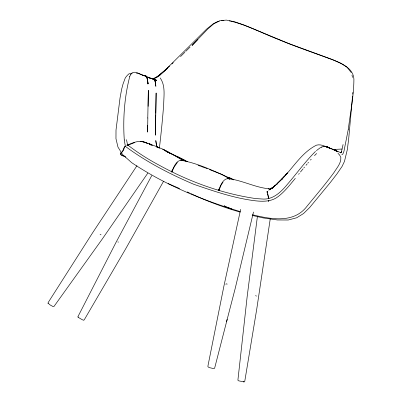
<?xml version="1.0" encoding="UTF-8"?>
<svg xmlns="http://www.w3.org/2000/svg" width="402" height="402" viewBox="0 0 402 402"><rect width="100%" height="100%" fill="white"/><g stroke="black" fill="none" stroke-linecap="round" stroke-linejoin="round"><path stroke-width="0.6" d="M147.7 125.6L147.619 131.761L147.835 117.902M148.137 106.349L148.338 90.324L147.775 118.042M155.735 114.681L155.398 135.178L156.132 92.968L155.775 113.429M267.074 192.156L267.109 191.749L267.476 192.689L267.255 191.92M352.554 95.998L348.71 138.569L347.338 149.569L344.469 161.408L342.067 166.443L337.037 173.785L330.374 182.433L309.691 207.492L303.555 213.532L296.691 217.778L288.239 220.005L277.345 219.959L263.039 217.904L252.17 215.397M352.73 94.179L352.901 92.359M159.378 148.142C161.122 133.635 162.579 119.092 163.684 104.53C163.805 95.666 165.659 85.621 160.127 77.913M257.37 216.683L247.18 296.46L237.894 380.212L238.567 380.8L243.27 381.764L244.391 381.9L244.717 381.563L256.737 309.163L270.275 218.673M268.843 200.523L268.657 201.171L268.807 200.543M348.313 129.223L348.338 129.072C350.393 112.49 353.83 95.922 353.906 79.179C353.333 68.32 342.072 63.596 333.444 60.099C315.088 53.225 296.475 47.004 278.38 39.446C262.617 33.381 247.562 25.215 231.075 21.221M341.831 154.785L342.896 153.986L343.961 151.222L348.338 129.072M240.652 209.331L223.909 286.078L208.025 365.529L207.909 366.78L209.246 367.589L213.296 368.523L214.412 368.418L214.668 368.036L227.185 319.369M343.082 144.484L341.404 152.056L341.529 151.805L340.63 152.881L341.157 152.639L340.484 152.725L341.057 152.78L326.354 146.73L327.71 146.916L329.504 148.122M253.491 212.005L235.18 288.53L226.587 321.63M218.633 190.392L219.125 188.965L218.638 190.387C220.291 185.965 223.457 176.9 229.743 178.97M129.786 76.37C124.454 96.947 122.821 118.791 124.288 140.002M218.874 190.478L221.1 185.081L223.03 182.136M218.869 190.483L219.407 189.071L218.864 190.493M172.121 170.548L171.518 171.94C173.694 167.74 176.548 158.564 182.88 160.654M125.801 157.082C124.494 155.966 118.972 155.775 120.831 152.86M172.393 170.674L171.739 172.046L174.282 166.795L177.362 162.468M130.565 74.812C133.549 69.169 139.78 74.29 143.78 75.737L143.524 75.596M129.68 76.591L130.685 74.571M151.725 175.629L115.892 242.632L77.998 316.54L77.958 316.947L78.752 317.665L82.36 319.771L83.812 320.278L84.541 319.319L125.851 248.531L163.539 181.302M136.956 165.714L92.395 233.125L48.506 302.008L47.994 303.118L50.119 304.927L53.039 306.565L53.984 306.45L102.214 239.11L147.82 173.111M298.596 174.312L299.339 173.403M300.455 172.036L303.058 168.865M295.309 178.352C289.917 184.804 284.762 191.628 277.978 196.709C271.677 201.603 263.365 201.658 255.798 200.854C234.522 198.347 214.095 191.241 193.925 184.347C169.86 174.096 146.413 161.936 125.364 146.363L124.283 139.961M303.796 167.966L304.535 167.066M305.997 165.312L307.083 164.026M307.801 163.167L308.525 162.307M310.46 160.086L311.233 159.202M120.811 152.886C123.555 151.373 123.158 147.82 125.223 146.107M284.209 176.568L281.707 179.337C293.068 167.885 301.656 152.574 316.454 145.167C319.716 144.278 322.761 145.308 325.71 146.534M285.048 175.649L287.551 172.88L277.169 183.714L282.345 178.789L273.41 186.975L277.641 183.588L276.28 184.664M197.849 39.421L192.025 45.486L207.929 28.843L213.769 23.834L220.075 20.633L226.361 20.1L234.426 21.723L243.964 24.989L289.028 43.642L332.68 59.652L340.951 63.34L347.011 67.234L351.263 72.526M314.485 155.634L316.635 153.494M180.493 56.612L184.855 52.26M185.729 51.391L190.091 47.039M315.5 151.413C305.289 161.589 296.827 173.332 287.455 184.257C281.093 192.01 272.697 200.226 261.752 198.97L256.009 198.613C221.989 193.684 189.181 181.689 159.102 165.152C149.082 159.83 139.449 153.78 130.359 146.996C130.132 146.695 126.771 144.469 127.625 145.027L127.63 145.403L126.514 139.66M169.664 66.049L159.187 75.315L153.212 79.159M171.92 63.928L173.277 62.657M126.977 144.981L126.585 145.308M316.409 150.634L319.932 147.961L321.861 147.016M167.498 68.345L159.187 75.315L153.489 79.119M158.483 75.787L167.011 68.742M275.365 185.382L270.591 189.061L273.36 187.282M273.325 187.297L268.767 190.066L272.254 188.121M125.394 146.358L124.494 147.102L123.56 150.197L120.655 153.981L121.59 154.946L124.992 156.408M272.692 187.759L271.064 188.578L272.908 187.829L268.425 188.769M127.936 144.896C133.183 142.519 139.313 139.986 145.016 142.378M128.057 145.172L134.549 142.604M225.758 284.184L226.552 283.852L227.2 284.139M219.301 21.07L216.12 22.231L212.97 23.994L206.653 29.075L159.895 75.33L156.875 77.4L152.157 78.787L152.438 78.782M323.002 146.655L325.746 146.564L329.379 148.036M321.6 147.097L323.273 146.569M334.218 149.805L335.987 149.328L342.057 149.041M221.557 20.688L223.924 20.497M132.243 73.139L128.876 73.893L127.158 75.521L125.349 77.737L123.022 84.043L121.625 89.294L120.022 98.033L116.007 130.097L115.967 138.71L117.947 147.031L122.58 154.564L131.675 162.664C164.785 184.794 202.251 200.141 240.28 211.603M335.424 150.333L336.665 150.333L335.454 150.318M326.102 146.695L327.163 146.705L327.896 147.263L326.223 146.65M136.333 73.184L137.539 73.204L145.861 76.229L146.479 77.124L144.891 75.501L142.313 75.169L145.861 76.229L144.891 75.501L146.293 76.375L147.353 78.727L148.072 83.701L147.388 79.038L146.464 76.44L145.423 75.702L144.569 75.641L146.217 76.345M326.072 146.876L327.71 146.916L325.58 146.408M268.727 188.764C254.657 187.362 241.823 180.101 227.718 178.568L228.989 178.674M181.94 160.373L180.88 160.267C199.482 163.503 216.668 172.453 233.879 179.865L229.215 177.503M229.336 20.919L230.512 21.09M243.27 381.764L243.873 381.85M333.499 149.323L335.806 150.413L328.248 147.529M149.227 78.063L151.941 78.536L147.835 77.078L145.423 75.702L146.926 77.29L146.464 76.44L147.353 78.727L146.444 76.822M151.941 78.536L150.378 78.264L153.896 79.114L154.614 80.033L151.886 78.561L156.604 80.284L154.86 79.908M325.424 146.378L327.163 146.705L325.399 146.343M333.047 149.655L335.414 150.167L336.519 151.499M334.087 149.936L335.861 150.313L337.62 151.624M154.976 79.928L156.604 80.284M117.826 241.924L118.525 242.079M252.431 214.743C270.878 219.271 293.998 223.733 307.148 206.07C316.208 195.015 325.484 184.121 333.951 172.594C336.801 167.9 341.268 163.262 340.841 157.378L339.554 154.941L337.971 153.313M335.67 150.328L336.313 150.489M240.105 212.1C223.175 207.226 206.618 201.015 190.674 193.518M145.921 142.655L146.825 142.936M148.363 77.46L150.273 78.249M144.941 142.479L141.886 141.579L140.132 141.469L143.78 141.841L156.071 146.403L162.725 149.147L169.523 152.785L162.725 149.147M100.068 234.472L101.068 234.828M198.03 165.322L200.704 166.282M201.241 166.473L205.07 167.875M205.618 168.076L207.281 168.719M209.512 169.584L221.758 174.383L230.039 179.131M228.778 178.674L229.688 179.031M145.423 142.65L148.067 143.745M326.354 146.73L327.741 147.313M225.914 206.633L224.12 205.859L231.552 209.085L227.778 207.442M168.136 183.593L179.593 188.553M166.413 151.484L178.493 157.192L187.061 161.79M166.448 151.499L168.061 152.217M169.192 152.805L170.252 153.293L168.076 152.283M149.248 144.263L150.951 145.047M165.579 151.137L167.116 151.85M187.257 191.935L189.538 192.99M170.78 153.534L187.538 161.664M184.216 159.996L177.141 156.544M163.112 149.363L172.564 154.373L182.458 160.222M149.122 143.891L150.474 144.559M151.021 144.755L152.087 145.298M183.086 159.559L183.91 159.981M255.546 295.611L256.491 296.098M159.323 148.162L156.674 146.66L155.81 140.62L156.674 146.66L157.152 147.258L156.277 144.504L157.152 147.258M149.202 143.514L152.303 145.293M152.67 78.983L151.755 78.415L153.122 78.928L154.041 79.827M334.871 149.921L338.022 151.911M182.538 160.363L181.222 159.408L182.86 160.609M77.958 316.947L78.184 317.218M335.414 150.167L336.544 151.544M336.59 151.313L335.861 150.313L336.469 151.182M47.994 303.118L48.124 303.304M267.209 191.885L267.094 191.9M267.149 191.88L267.119 192.086M267.275 191.975L267.471 192.729M267.717 193.719L268.938 198.347M267.174 192.729L268.631 198.372M351.996 75.189L352.554 77.43M147.68 125.725L147.68 132.092L147.65 125.776M268.687 200.789L268.657 201.171L268.692 200.824M229.637 178.764L227.813 177.594L229.637 178.764M155.152 81.405L154.046 79.209L155.182 81.712L155.865 86.335L155.152 81.405M267.229 192.076L267.109 191.749L267.174 192.096M147.866 83.405L147.222 79.254L147.951 84.053L147.866 83.405M268.591 200.809L268.586 200.523L268.591 200.794"/></g></svg>
